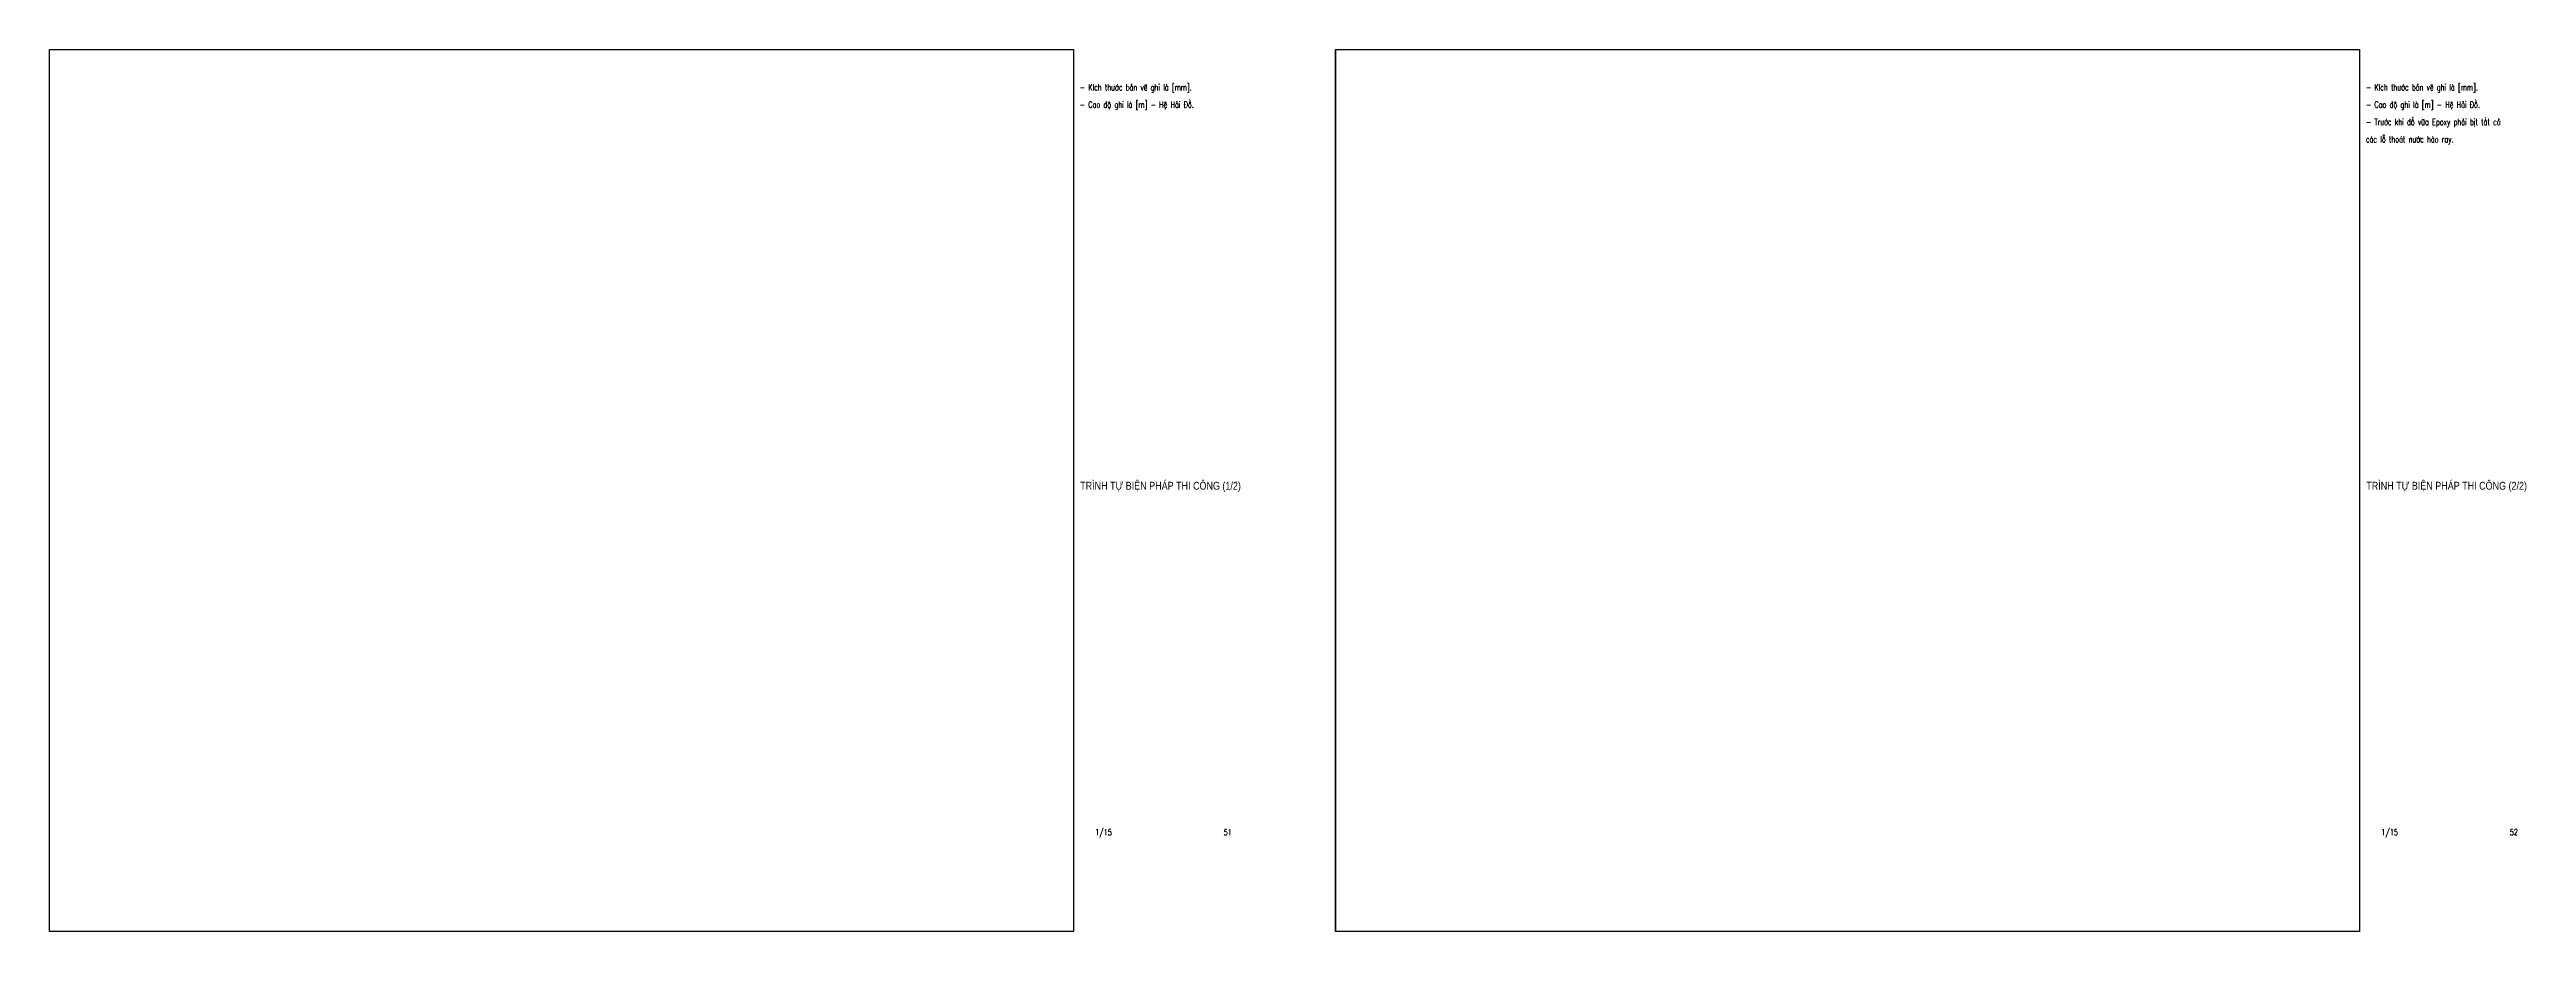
# Paper-space layout 'A3' of a CAD drawing. Header units: millimetres. Extents: x 2238 to 14030, y 23717 to 27917.
import ezdxf
from ezdxf.enums import TextEntityAlignment as Align

# ---------------------------------------------------------------- set-up
doc = ezdxf.new("R2010")
doc.units = ezdxf.units.MM
doc.header["$LTSCALE"] = 75
doc.header["$MEASUREMENT"] = 0
doc.layers.get('Defpoints').update_dxf_attribs({"color": 255})
doc.layers.add('T-Text', color=4, linetype='Continuous')
doc.styles.add('THUONG', font='vnsimple.shx', dxfattribs={"width": 0.75})
doc.styles.add('Tieu de', font='VHAVAN.TTF')

psp = doc.layouts.new('A3')

# ---------------------------------------------------------------- linework, layer by layer
at = {"layer": 'Defpoints', "linetype": 'Continuous'}
for points in [[(2238, 27917), (7113, 27917), (7113, 23717), (2238, 23717)], [(8361, 27917), (13236, 27917), (13236, 23717), (8361, 23717)]]:
    psp.add_lwpolyline(points, close=True, dxfattribs=at)

# ---------------------------------------------------------------- texts
at = {"layer": 'T-Text', "style": 'THUONG', "width": 0.75}
for s, p in [('- KÝch th\xadíc b¶n vÏ ghi lµ [mm].', (7143, 27722)), ('- KÝch th\xadíc b¶n vÏ ghi lµ [mm].', (13266, 27722)), ('- Cao ®é ghi lµ [m] - HÖ H¶i §å.', (7143, 27640)), ('- Cao ®é ghi lµ [m] - HÖ H¶i §å.', (13266, 27640)), ('- Tr\xadíc khi ®æ v÷a Epoxy ph¶i bÞt tÊt c¶', (13266, 27557)), ('c¸c lç tho¸t n\xadíc hµo ray.', (13266, 27475)), ('51', (7828, 24175)), ('52', (13951, 24175))]:
    psp.add_text(s, height=30, dxfattribs=at).set_placement(p)
at = {"layer": 'T-Text', "style": 'Tieu de', "width": 0.885455}
for s, p, p2 in [('tr×nh tù biÖn ph¸p thi c«ng (1/2)', (7145, 25821), (7910, 25821)), ('tr×nh tù biÖn ph¸p thi c«ng (2/2)', (13268, 25821), (14033, 25821))]:
    psp.add_text(s, height=37.5, dxfattribs=at).set_placement(p, p2, align=Align.FIT)
at = {"layer": 'T-Text', "style": 'THUONG', "width": 0.75}
for p in [(7256, 24175), (13379, 24175)]:
    psp.add_text('1/15', height=30, dxfattribs=at).set_placement(p, align=Align.CENTER)

# ---------------------------------------------------------------- viewports
at = {"layer": 'Defpoints', "linetype": 'Continuous'}
psp.add_viewport(center=(4676, 25817), size=(4875, 4200), view_center_point=(-602.26, -178768.42), view_height=4200, dxfattribs=at)
psp.add_viewport(center=(10799, 25817), size=(4875, 4200), view_center_point=(4272.74, -178768.42), view_height=4200, status=3, dxfattribs=at)

doc.saveas('drawing.dxf')
